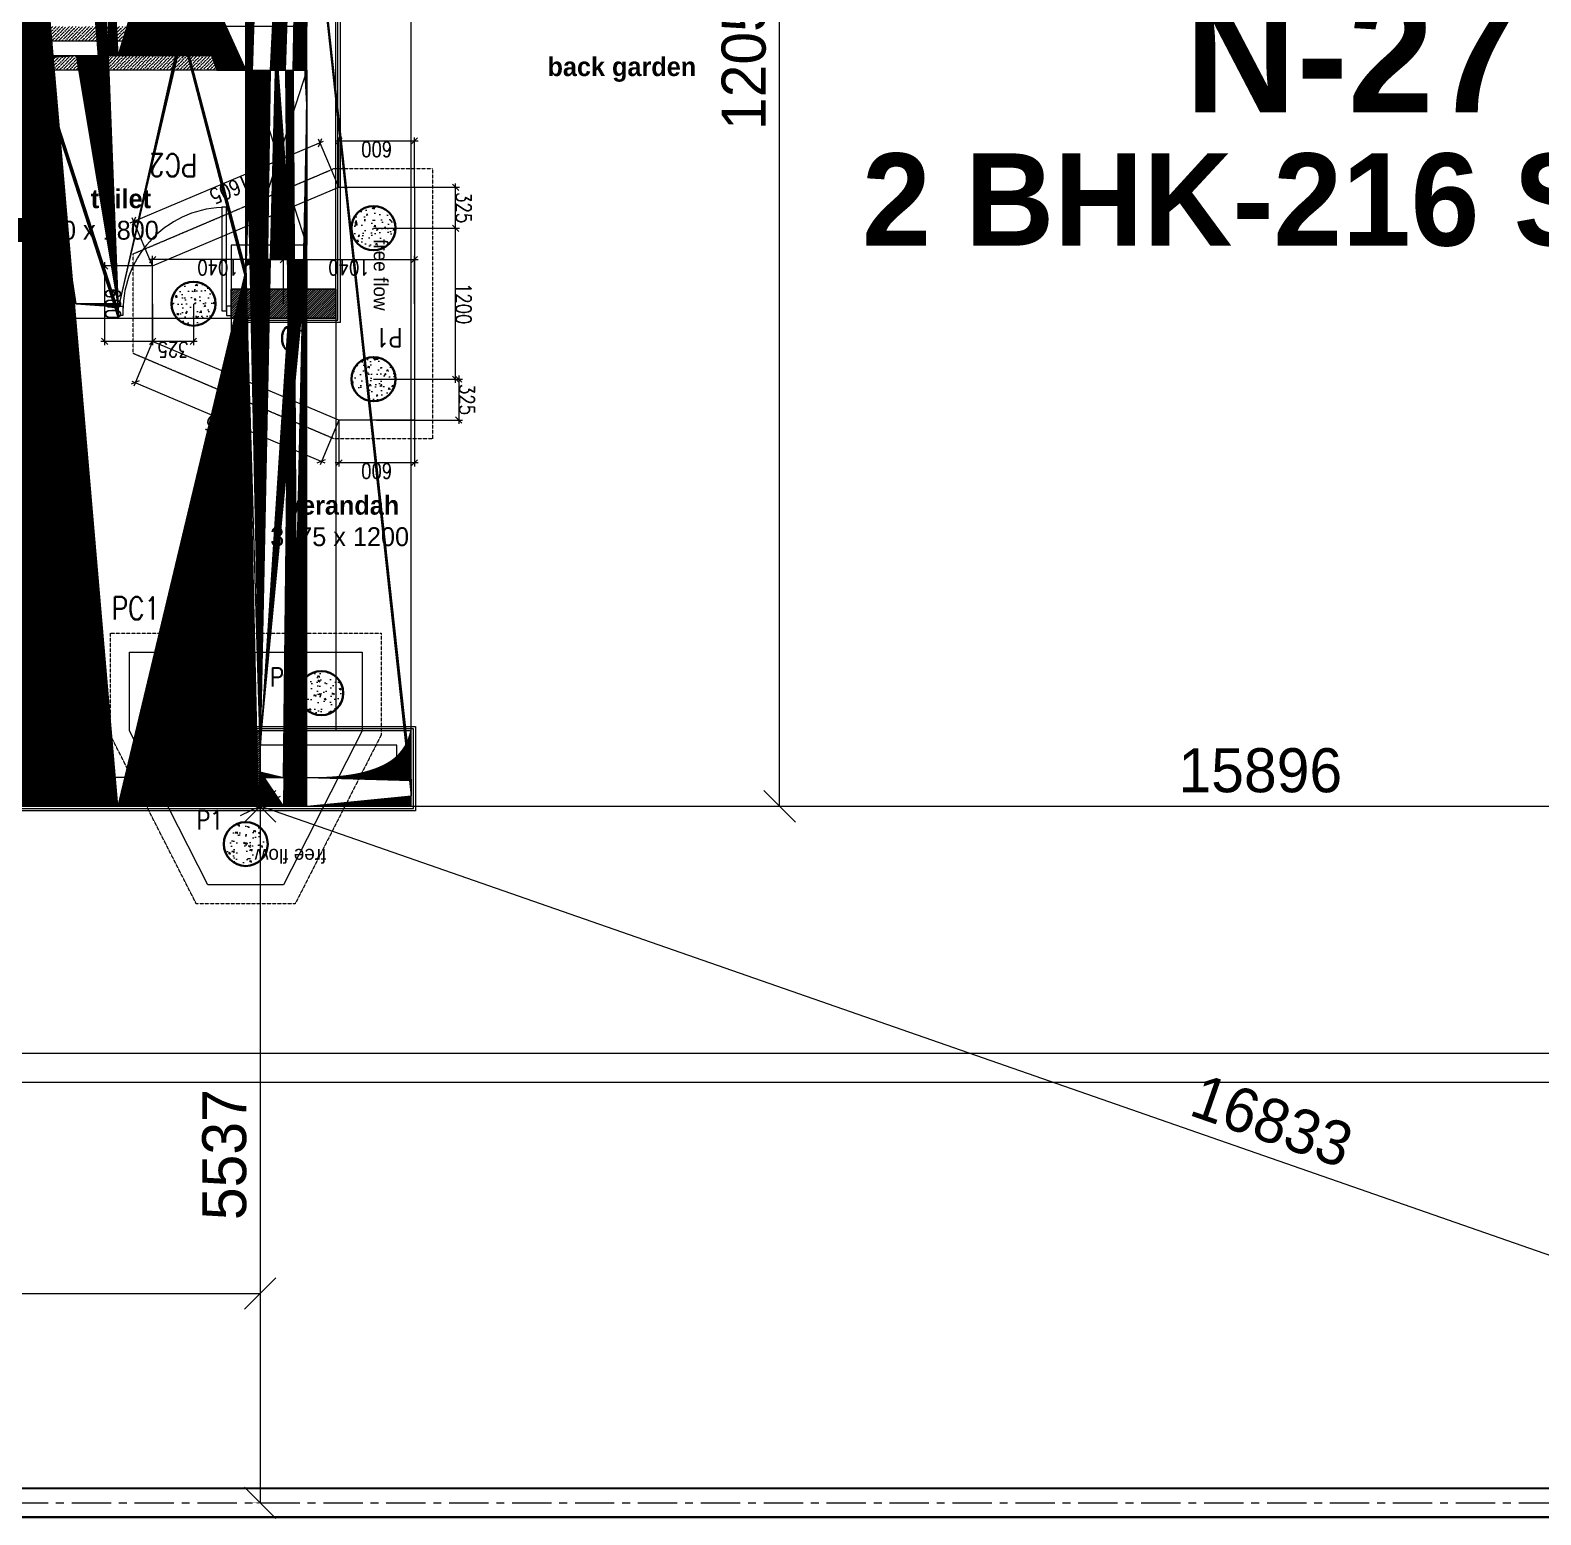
# Model space of a CAD drawing. Header units: metres. Extents: x 5205117 to 5948571, y 646915 to 1143748.
# Drawn here: x 5433989 to 5445994, y 906614 to 918415 of the extents above; entities that cross this region are included whole.
import ezdxf

# ---------------------------------------------------------------- set-up
doc = ezdxf.new("R2010")
doc.units = ezdxf.units.M
doc.header["$MEASUREMENT"] = 0
doc.header["$PDMODE"] = 35
doc.header["$PDSIZE"] = 10
for name, pattern in [('CENTER', [2, 1.25, -0.25, 0.25, -0.25]), ('DASHED', [0.75, 0.5, -0.25]), ('DOT2', [0.125, 0, -0.125]), ('HIDDEN', [0.375, 0.25, -0.125])]:
    doc.linetypes.add(name, pattern=pattern)
doc.layers.get('0').update_dxf_attribs({"color": 1, "linetype": 'DASHED', "lineweight": 30})
for name, color, linetype, lineweight in [('A -Text-2', 203, 'Continuous', 0), ('A-Center line', 1, 'CENTER', 9), ('plot 5', 7, 'Continuous', 30), ('road ht', 8, 'Continuous', 5), ('S-C-0-UP TO F.F', 6, 'Continuous', 20), ('S-FOUND-EXCAVATION', 253, 'HIDDEN', 0), ('S-FOUND-FOOTING', 7, 'Continuous', 15), ('S-PILE', 96, 'Continuous', 30), ('S-TEXT', 7, 'Continuous', 0), ('S-TEXT COL.', 1, 'Continuous', 0), ('S-TEXT PILE', 7, 'Continuous', 0)]:
    doc.layers.add(name, color=color, linetype=linetype, lineweight=lineweight)
doc.layers.add('A-GF', color=8, linetype='Continuous', lineweight=0, transparency=0.5)
doc.styles.add('C-ROOM', font='arial.ttf')
doc.styles.add('CENTURY GOTHIC', font='GOTHIC.TTF')
doc.styles.add('SETU 1', font='romans.shx', dxfattribs={"width": 0.8})
doc.styles.get("Standard").update_dxf_attribs({"font": 'GOTHIC.TTF'})
doc.dimstyles.new('A-DIM 100', dxfattribs={"dimscale": 100, "dimtxt": 2.5, "dimasz": 1.5, "dimexe": 1, "dimexo": 1, "dimgap": 0.5, "dimtad": 1, "dimdec": 0, "dimrnd": 5, "dimzin": 3, "dimdsep": 46, "dimtxsty": 'C-ROOM', "dimblk1": 'ARCHTICK', "dimblk2": 'ARCHTICK', "dimsah": 1, "dimcen": 1.5, "dimdle": 1, "dimclrd": 256, "dimclre": 256, "dimclrt": 256, "dimadec": 0, "dimazin": 0, "dimtfac": 0.6, "dimtdec": 0, "dimtofl": 0, "dimtmove": 1, "dimatfit": 3, "dimfxl": 1, "dimtolj": 1, "dimtzin": 0, "dimlwd": -1, "dimlwe": -1, "dimarcsym": 0})
doc.dimstyles.get("Standard").update_dxf_attribs({"dimtxt": 2, "dimasz": 1, "dimexe": 0, "dimexo": 0, "dimgap": 0.1, "dimtad": 1, "dimdsep": 46, "dimtxsty": 'Standard', "dimblk": 'OBLIQUE', "dimcen": 0.1, "dimclrd": 256, "dimclre": 256, "dimclrt": 256, "dimadec": 0, "dimazin": 0, "dimtfac": 1, "dimtofl": 0, "dimtmove": 1, "dimatfit": 2, "dimldrblk": 'OPEN90', "dimfxl": 1, "dimtolj": 1, "dimtzin": 0, "dimlwd": -1, "dimlwe": -1, "dimarcsym": 0})

# ---------------------------------------------------------------- blocks, each defined once
blk = doc.blocks.new('P2')
at = {"layer": 'S-PILE', "lineweight": 0}
h = blk.add_hatch(dxfattribs=at)
h.set_pattern_fill('AR-CONC', color=256, scale=20)
edge = h.paths.add_edge_path()
edge.add_arc((0, 0), 175, 0, 360)
at = {"layer": 'S-PILE'}
blk.add_circle((0, 0), 175, dxfattribs=at)
blk = doc.blocks.new('_Oblique')
at = {"color": 0, "linetype": 'ByBlock', "lineweight": -2}
blk.add_line((-0.5, -0.5), (0.5, 0.5), dxfattribs=at)
blk = doc.blocks.new('*D117')
at = {"layer": 'Defpoints', "color": 0, "transparency": 16777216}
for p in [(2619226, 739699), (2617745, 739074), (2617895, 738720)]:
    blk.add_point(p, dxfattribs=at)
at = {"layer": 'S-TEXT', "color": 9, "transparency": 16777216}
for p, q in [((2619226, 739699), (2619387, 739317)), ((2617745, 739074), (2617907, 738692))]:
    blk.add_line(p, q, dxfattribs=at)
at = {"layer": 'S-TEXT', "transparency": 16777216}
blk.add_line((2619403, 739356), (2617867, 738708), dxfattribs=at)
at = {"layer": 'S-TEXT', "transparency": 16777216, "xscale": 50, "yscale": 50, "zscale": 50}
for p, rotation in [((2619375, 739345), 22.89231066599398), ((2617895, 738720), 202.892310665994)]:
    blk.add_blockref('_Oblique', p, dxfattribs=dict(at, rotation=rotation))
at = {"layer": 'S-TEXT', "color": 0, "lineweight": 0, "transparency": 16777216, "insert": (2618610, 739092), "char_height": 120, "attachment_point": 5, "rotation": 22.8923, "style": 'SETU 1'}
blk.add_mtext('\\A1;1605', dxfattribs=at)
blk = doc.blocks.new('*D118')
at = {"layer": 'Defpoints', "color": 0, "transparency": 16777216}
for p in [(2617884, 741251), (2617745, 740924), (2619226, 740299)]:
    blk.add_point(p, dxfattribs=at)
at = {"layer": 'S-TEXT', "color": 9, "transparency": 16777216}
for p, q in [((2617745, 740924), (2617895, 741279)), ((2619226, 740299), (2619375, 740654))]:
    blk.add_line(p, q, dxfattribs=at)
at = {"layer": 'S-TEXT', "transparency": 16777216}
blk.add_line((2619391, 740614), (2617856, 741263), dxfattribs=at)
at = {"layer": 'S-TEXT', "transparency": 16777216, "xscale": 50, "yscale": 50, "zscale": 50}
for p, rotation in [((2617884, 741251), 157.1076902076016), ((2619364, 740626), 337.1076902076016)]:
    blk.add_blockref('_Oblique', p, dxfattribs=dict(at, rotation=rotation))
at = {"layer": 'S-TEXT', "color": 0, "lineweight": 0, "transparency": 16777216, "insert": (2618649, 740998), "char_height": 120, "attachment_point": 5, "rotation": 337.1077, "style": 'SETU 1'}
blk.add_mtext('\\A1;1605', dxfattribs=at)
blk = doc.blocks.new('*D119')
at = {"layer": 'Defpoints', "color": 0, "transparency": 16777216}
for p in [(2619226, 740299), (2619226, 739699), (2619606, 739699)]:
    blk.add_point(p, dxfattribs=at)
at = {"layer": 'S-TEXT', "color": 9, "transparency": 16777216}
for p, q in [((2619226, 740299), (2619636, 740299)), ((2619226, 739699), (2619636, 739699))]:
    blk.add_line(p, q, dxfattribs=at)
at = {"layer": 'S-TEXT', "transparency": 16777216}
blk.add_line((2619606, 740329), (2619606, 739669), dxfattribs=at)
at = {"layer": 'S-TEXT', "transparency": 16777216, "xscale": 50, "yscale": 50, "zscale": 50}
for p, rotation in [((2619606, 740299), 90), ((2619606, 739699), 270)]:
    blk.add_blockref('_Oblique', p, dxfattribs=dict(at, rotation=rotation))
at = {"layer": 'S-TEXT', "color": 0, "lineweight": 0, "transparency": 16777216, "insert": (2619541, 739999), "char_height": 120, "attachment_point": 5, "rotation": 90, "style": 'SETU 1'}
blk.add_mtext('\\A1;600', dxfattribs=at)
blk = doc.blocks.new('*D115')
at = {"layer": 'Defpoints', "color": 0, "transparency": 16777216}
for p in [(2617471, 740599), (2616818, 739399), (2617471, 739399)]:
    blk.add_point(p, dxfattribs=at)
at = {"layer": 'S-TEXT', "transparency": 16777216}
blk.add_line((2616818, 740629), (2616818, 739369), dxfattribs=at)
at = {"layer": 'S-TEXT', "color": 9, "transparency": 16777216}
for p, q in [((2617471, 740599), (2616788, 740599)), ((2617471, 739399), (2616788, 739399))]:
    blk.add_line(p, q, dxfattribs=at)
at = {"layer": 'S-TEXT', "transparency": 16777216, "xscale": 50, "yscale": 50, "zscale": 50}
for p, rotation in [((2616818, 740599), 90), ((2616818, 739399), 270)]:
    blk.add_blockref('_Oblique', p, dxfattribs=dict(at, rotation=rotation))
at = {"layer": 'S-TEXT', "color": 0, "lineweight": 0, "transparency": 16777216, "insert": (2616753, 739999), "char_height": 120, "attachment_point": 5, "rotation": 90, "style": 'SETU 1'}
blk.add_mtext('\\A1;1200', dxfattribs=at)
blk = doc.blocks.new('*D120')
at = {"layer": 'Defpoints', "color": 0, "transparency": 16777216}
for p in [(2617745, 741264), (2617145, 740924), (2617745, 740924)]:
    blk.add_point(p, dxfattribs=at)
at = {"layer": 'S-TEXT', "transparency": 16777216}
blk.add_line((2617115, 741264), (2617775, 741264), dxfattribs=at)
at = {"layer": 'S-TEXT', "color": 9, "transparency": 16777216}
for p, q in [((2617145, 740924), (2617145, 741294)), ((2617745, 740924), (2617745, 741294))]:
    blk.add_line(p, q, dxfattribs=at)
at = {"layer": 'S-TEXT', "transparency": 16777216, "xscale": 50, "yscale": 50, "zscale": 50, "rotation": 180}
blk.add_blockref('_Oblique', (2617145, 741264), dxfattribs=at)
at = {"layer": 'S-TEXT', "transparency": 16777216, "xscale": 50, "yscale": 50, "zscale": 50}
blk.add_blockref('_Oblique', (2617745, 741264), dxfattribs=at)
at = {"layer": 'S-TEXT', "color": 0, "lineweight": 0, "transparency": 16777216, "insert": (2617445, 741329), "char_height": 120, "attachment_point": 5, "style": 'SETU 1'}
blk.add_mtext('\\A1;600', dxfattribs=at)
blk = doc.blocks.new('*D121')
at = {"layer": 'Defpoints', "color": 0, "transparency": 16777216}
for p in [(2617145, 739074), (2617745, 739074), (2617745, 738707)]:
    blk.add_point(p, dxfattribs=at)
at = {"layer": 'S-TEXT', "color": 9, "transparency": 16777216}
for p, q in [((2617145, 739074), (2617145, 738677)), ((2617745, 739074), (2617745, 738677))]:
    blk.add_line(p, q, dxfattribs=at)
at = {"layer": 'S-TEXT', "transparency": 16777216}
blk.add_line((2617115, 738707), (2617775, 738707), dxfattribs=at)
at = {"layer": 'S-TEXT', "transparency": 16777216, "xscale": 50, "yscale": 50, "zscale": 50, "rotation": 180}
blk.add_blockref('_Oblique', (2617145, 738707), dxfattribs=at)
at = {"layer": 'S-TEXT', "transparency": 16777216, "xscale": 50, "yscale": 50, "zscale": 50}
blk.add_blockref('_Oblique', (2617745, 738707), dxfattribs=at)
at = {"layer": 'S-TEXT', "color": 0, "lineweight": 0, "transparency": 16777216, "insert": (2617445, 738772), "char_height": 120, "attachment_point": 5, "style": 'SETU 1'}
blk.add_mtext('\\A1;600', dxfattribs=at)
blk = doc.blocks.new('*D122')
at = {"layer": 'Defpoints', "color": 0, "transparency": 16777216}
for p in [(2617145, 739999), (2618186, 739999), (2617145, 739648)]:
    blk.add_point(p, dxfattribs=at)
at = {"layer": 'S-TEXT', "color": 9, "transparency": 16777216}
for p, q in [((2617145, 739999), (2617145, 739618)), ((2618186, 739999), (2618186, 739618))]:
    blk.add_line(p, q, dxfattribs=at)
at = {"layer": 'S-TEXT', "transparency": 16777216}
blk.add_line((2618216, 739648), (2617115, 739648), dxfattribs=at)
at = {"layer": 'S-TEXT', "transparency": 16777216, "xscale": 50, "yscale": 50, "zscale": 50, "rotation": 180}
blk.add_blockref('_Oblique', (2617145, 739648), dxfattribs=at)
at = {"layer": 'S-TEXT', "transparency": 16777216, "xscale": 50, "yscale": 50, "zscale": 50}
blk.add_blockref('_Oblique', (2618186, 739648), dxfattribs=at)
at = {"layer": 'S-TEXT', "color": 0, "lineweight": 0, "transparency": 16777216, "insert": (2617665, 739713), "char_height": 120, "attachment_point": 5, "style": 'SETU 1'}
blk.add_mtext('\\A1;1040', dxfattribs=at)
blk = doc.blocks.new('*D123')
at = {"layer": 'Defpoints', "color": 0, "transparency": 16777216}
for p in [(2618186, 739999), (2619226, 739999), (2619226, 739648)]:
    blk.add_point(p, dxfattribs=at)
at = {"layer": 'S-TEXT', "color": 9, "transparency": 16777216}
for p, q in [((2618186, 739999), (2618186, 739618)), ((2619226, 739999), (2619226, 739618))]:
    blk.add_line(p, q, dxfattribs=at)
at = {"layer": 'S-TEXT', "transparency": 16777216}
blk.add_line((2618156, 739648), (2619256, 739648), dxfattribs=at)
at = {"layer": 'S-TEXT', "transparency": 16777216, "xscale": 50, "yscale": 50, "zscale": 50, "rotation": 180}
blk.add_blockref('_Oblique', (2618186, 739648), dxfattribs=at)
at = {"layer": 'S-TEXT', "transparency": 16777216, "xscale": 50, "yscale": 50, "zscale": 50}
blk.add_blockref('_Oblique', (2619226, 739648), dxfattribs=at)
at = {"layer": 'S-TEXT', "color": 0, "lineweight": 0, "transparency": 16777216, "insert": (2618706, 739713), "char_height": 120, "attachment_point": 5, "style": 'SETU 1'}
blk.add_mtext('\\A1;1040', dxfattribs=at)
blk = doc.blocks.new('*D124')
at = {"layer": 'Defpoints', "color": 0, "transparency": 16777216}
for p in [(2616793, 740924), (2617446, 740924), (2617471, 740599)]:
    blk.add_point(p, dxfattribs=at)
at = {"layer": 'S-TEXT', "color": 9, "transparency": 16777216}
for p, q in [((2617446, 740924), (2616763, 740924)), ((2617471, 740599), (2616763, 740599))]:
    blk.add_line(p, q, dxfattribs=at)
at = {"layer": 'S-TEXT', "transparency": 16777216}
blk.add_line((2616793, 740569), (2616793, 740954), dxfattribs=at)
at = {"layer": 'S-TEXT', "transparency": 16777216, "xscale": 50, "yscale": 50, "zscale": 50}
for p, rotation in [((2616793, 740924), 90), ((2616793, 740599), 270)]:
    blk.add_blockref('_Oblique', p, dxfattribs=dict(at, rotation=rotation))
at = {"layer": 'S-TEXT', "color": 0, "lineweight": 0, "transparency": 16777216, "insert": (2616728, 740761), "char_height": 120, "attachment_point": 5, "rotation": 90, "style": 'SETU 1'}
blk.add_mtext('\\A1;325', dxfattribs=at)
blk = doc.blocks.new('*D116')
at = {"layer": 'Defpoints', "color": 0, "transparency": 16777216}
for p in [(2617471, 739399), (2616818, 739074), (2617471, 739074)]:
    blk.add_point(p, dxfattribs=at)
at = {"layer": 'S-TEXT', "transparency": 16777216}
blk.add_line((2616818, 739429), (2616818, 739044), dxfattribs=at)
at = {"layer": 'S-TEXT', "color": 9, "transparency": 16777216}
for p, q in [((2617471, 739399), (2616788, 739399)), ((2617471, 739074), (2616788, 739074))]:
    blk.add_line(p, q, dxfattribs=at)
at = {"layer": 'S-TEXT', "transparency": 16777216, "xscale": 50, "yscale": 50, "zscale": 50}
for p, rotation in [((2616818, 739399), 90), ((2616818, 739074), 270)]:
    blk.add_blockref('_Oblique', p, dxfattribs=dict(at, rotation=rotation))
at = {"layer": 'S-TEXT', "color": 0, "lineweight": 0, "transparency": 16777216, "insert": (2616753, 739236), "char_height": 120, "attachment_point": 5, "rotation": 90, "style": 'SETU 1'}
blk.add_mtext('\\A1;325', dxfattribs=at)
blk = doc.blocks.new('*D125')
at = {"layer": 'Defpoints', "color": 0, "transparency": 16777216}
for p in [(2619226, 740299), (2618901, 739999), (2619226, 739999)]:
    blk.add_point(p, dxfattribs=at)
at = {"layer": 'S-TEXT', "transparency": 16777216}
blk.add_line((2618871, 740299), (2619256, 740299), dxfattribs=at)
at = {"layer": 'S-TEXT', "color": 9, "transparency": 16777216}
for p, q in [((2618901, 739999), (2618901, 740329)), ((2619226, 739999), (2619226, 740329))]:
    blk.add_line(p, q, dxfattribs=at)
at = {"layer": 'S-TEXT', "transparency": 16777216, "xscale": 50, "yscale": 50, "zscale": 50, "rotation": 180}
blk.add_blockref('_Oblique', (2618901, 740299), dxfattribs=at)
at = {"layer": 'S-TEXT', "transparency": 16777216, "xscale": 50, "yscale": 50, "zscale": 50}
blk.add_blockref('_Oblique', (2619226, 740299), dxfattribs=at)
at = {"layer": 'S-TEXT', "color": 0, "lineweight": 0, "transparency": 16777216, "insert": (2619063, 740364), "char_height": 120, "attachment_point": 5, "style": 'SETU 1'}
blk.add_mtext('\\A1;325', dxfattribs=at)
blk = doc.blocks.new('sddsd')
at = {"layer": 'A-GF', "ltscale": 5}
h = blk.add_hatch(dxfattribs=at)
h.set_pattern_fill('ANSI32', color=256, scale=500, angle=180)
h.set_pattern_definition([(225, (-92086973452.32, 17657795653.27), (132.58252147248, -132.58252147248), []), (225, (-92086973540.71, 17657795653.27), (132.58252147248, -132.58252147248), [])])
h.paths.add_polyline_path([(5197041, 975079), (5197041, 974844), (5197526, 974844), (5197526, 975079)], flags=16)
h.paths.add_polyline_path([(5197041, 971249), (5197041, 971484), (5197526, 971484), (5197526, 971249)], flags=16)
h.paths.add_polyline_path([(5196926, 975309), (5196926, 974729), (5197526, 974729), (5197526, 973336), (5196811, 973336), (5196811, 973221), (5195391, 973221), (5195391, 973336), (5194456, 973336), (5194456, 975194), (5196026, 975194), (5196026, 975309), (5194226, 975309), (5194226, 971019), (5196026, 971019), (5196026, 971134), (5194456, 971134), (5194456, 972991), (5195391, 972991), (5195391, 973106), (5196811, 973106), (5196811, 972991), (5197526, 972991), (5197526, 971599), (5196926, 971599), (5196926, 971019), (5197756, 971019), (5197756, 975309)])
h.paths.add_polyline_path([(5182441, 969879), (5183366, 969879), (5183366, 970109), (5182441, 970109), (5182441, 971934), (5183366, 971934), (5183366, 972049), (5182441, 972049), (5182441, 973049), (5183066, 973049), (5183066, 973279), (5182211, 973279), (5182211, 968664), (5182441, 968664)], flags=17)
h.paths.add_polyline_path([(5175016, 975564), (5175016, 975309), (5174531, 975309), (5174531, 975564)], flags=16)
h.paths.add_polyline_path([(5182441, 967739), (5182441, 967369), (5184266, 967369), (5184266, 973279), (5184496, 973279), (5184496, 967139), (5182211, 967139), (5182211, 967739)])
h.paths.add_polyline_path([(5179541, 977344), (5178916, 977344), (5178916, 975309), (5180441, 975309), (5180441, 977459), (5180556, 977459), (5180556, 975309), (5184496, 975309), (5184496, 975079), (5174416, 975079), (5174416, 975679), (5175246, 975679), (5175246, 975309), (5178801, 975309), (5178801, 977459), (5179541, 977459)])
h.paths.add_polyline_path([(5175016, 977344), (5175016, 978589), (5174416, 978589), (5174416, 979189), (5176886, 979189), (5176886, 978359), (5176771, 978359), (5176771, 978959), (5175246, 978959), (5175246, 977459), (5177901, 977459), (5177901, 977344)])
h.paths.add_polyline_path([(5175016, 978959), (5174531, 978959), (5174531, 978704), (5175016, 978704)], flags=16)
h.paths.add_polyline_path([(5180671, 972679), (5176696, 972679), (5176696, 973279), (5180671, 973279)])
h.paths.add_polyline_path([(5180441, 972909), (5176926, 972909), (5176926, 973164), (5180441, 973164)], flags=16)
h.paths.add_polyline_path([(5177786, 978359), (5177786, 979189), (5181371, 979189), (5181371, 978359), (5180441, 978359), (5180441, 978959), (5177901, 978959), (5177901, 978359)])
h.paths.add_polyline_path([(5180671, 979074), (5181256, 979074), (5181256, 978589), (5180671, 978589)], flags=16)
h.paths.add_polyline_path([(5184496, 978359), (5183896, 978359), (5183896, 979189), (5184496, 979189)])
h.paths.add_polyline_path([(5184011, 979074), (5184266, 979074), (5184266, 978589), (5184011, 978589)], flags=16)
h.paths.add_polyline_path([(5197156, 967624), (5197156, 967369), (5198241, 967369), (5198241, 967624)], flags=16)
h.paths.add_polyline_path([(5193326, 973279), (5192421, 973279), (5192421, 967139), (5198356, 967139), (5198356, 967739), (5196926, 967739), (5196926, 967369), (5192651, 967369), (5192651, 971019), (5193326, 971019), (5193326, 971249), (5192651, 971249), (5192651, 973049), (5193326, 973049)])
h.paths.add_polyline_path([(5197156, 978704), (5197156, 978959), (5198241, 978959), (5198241, 978704)], flags=16)
h.paths.add_polyline_path([(5193326, 975079), (5192421, 975079), (5192421, 979189), (5198356, 979189), (5198356, 978589), (5196926, 978589), (5196926, 978959), (5192651, 978959), (5192651, 975309), (5193326, 975309)])
h = blk.add_hatch(dxfattribs=at)
h.set_pattern_fill('ANSI31', color=256, scale=100, angle=180)
h.set_pattern_definition([(225, (5367673.293, 1231637.745), (8.83883476, -8.83883476), [])])
h.paths.add_polyline_path([(5180071, 972679), (5180071, 972909), (5180671, 972909), (5180671, 972679)])
h.paths.add_polyline_path([(5193021, 975309), (5193021, 975079), (5192421, 975079), (5192421, 975309)])
h.paths.add_polyline_path([(5184496, 975309), (5184496, 975079), (5183896, 975079), (5183896, 975309)])
h.paths.add_polyline_path([(5176696, 973279), (5176926, 973279), (5176926, 972679), (5176696, 972679)])
h.paths.add_polyline_path([(5192421, 973279), (5192651, 973279), (5192651, 972679), (5192421, 972679)])
h.paths.add_polyline_path([(5197756, 975309), (5197756, 975079), (5196926, 975079), (5196926, 975309)])
h.paths.add_polyline_path([(5197756, 971019), (5197756, 971249), (5196926, 971249), (5196926, 971019)])
h.paths.add_polyline_path([(5182441, 967739), (5182211, 967739), (5182211, 967139), (5182441, 967139)])
h.paths.add_polyline_path([(5182441, 973279), (5182211, 973279), (5182211, 972679), (5182441, 972679)])
h.paths.add_polyline_path([(5184266, 967739), (5184496, 967739), (5184496, 967139), (5184266, 967139)])
h.paths.add_polyline_path([(5180671, 979189), (5180441, 979189), (5180441, 978589), (5180671, 978589)])
h.paths.add_polyline_path([(5179991, 975079), (5179991, 975309), (5180671, 975309), (5180671, 975079)])
h.paths.add_polyline_path([(5175246, 978959), (5175246, 979189), (5174646, 979189), (5174646, 978959)])
h.paths.add_polyline_path([(5175246, 975079), (5175246, 975309), (5174646, 975309), (5174646, 975079)])
h.paths.add_polyline_path([(5184266, 973279), (5184496, 973279), (5184496, 972679), (5184266, 972679)])
h.paths.add_polyline_path([(5184266, 979189), (5184496, 979189), (5184496, 978359), (5184266, 978359)])
h.paths.add_polyline_path([(5197156, 978589), (5196926, 978589), (5196926, 979189), (5197156, 979189)])
h.paths.add_polyline_path([(5192651, 978589), (5192421, 978589), (5192421, 979189), (5192651, 979189)])
h.paths.add_polyline_path([(5197156, 967739), (5196926, 967739), (5196926, 967139), (5197156, 967139)])
h.paths.add_polyline_path([(5192421, 967369), (5192421, 967139), (5193021, 967139), (5193021, 967369)])
h.paths.add_polyline_path([(5194456, 973279), (5194226, 973279), (5194226, 973049), (5194456, 973049)])
h.paths.add_polyline_path([(5194456, 971249), (5194226, 971249), (5194226, 971019), (5194456, 971019)])
h.paths.add_polyline_path([(5194456, 975309), (5194226, 975309), (5194226, 975079), (5194456, 975079)])
at = {"layer": 'A-GF'}
h = blk.add_hatch(dxfattribs=at)
h.set_pattern_fill('ANSI36', color=256, scale=150, angle=180)
h.set_pattern_definition([(225, (5201421.015, 982468.964), (-9.94369, -36.460193), [46.875, -9.375, 0, -9.375])])
h.paths.add_polyline_path([(5195391, 973106), (5195391, 972991), (5196811, 972991), (5196811, 973106)])
h.paths.add_polyline_path([(5196811, 973221), (5196811, 973336), (5195391, 973336), (5195391, 973221)])
at = {"layer": 'A-GF', "ltscale": 5}
for p, q in [((5198356, 967739), (5198356, 978589)), ((5196811, 972991), (5195391, 972991)), ((5197527, 972990), (5197076, 971599)), ((5197526, 971599), (5197076, 972987)), ((5196026, 971019), (5196926, 971019)), ((5196926, 971019), (5196926, 967739)), ((5197026, 971019), (5197026, 967739)), ((5197056, 971019), (5197056, 967739)), ((5197156, 971019), (5197156, 967739)), ((5197756, 971019), (5197756, 967739))]:
    blk.add_line(p, q, dxfattribs=at)
at = {"layer": 'A-GF', "ltscale": 10}
for p, q in [((5196889, 971901), (5196851, 971901)), ((5196851, 971901), (5196851, 971076)), ((5196889, 971076), (5196889, 971901)), ((5196026, 971039), (5196026, 971114)), ((5196026, 971114), (5196064, 971114)), ((5196064, 971114), (5196064, 971039)), ((5196926, 971114), (5196889, 971114)), ((5196889, 971114), (5196889, 971039)), ((5196926, 971039), (5196926, 971114)), ((5196064, 971039), (5196026, 971039)), ((5196851, 971076), (5196889, 971076)), ((5196889, 971039), (5196926, 971039))]:
    blk.add_line(p, q, dxfattribs=at)
at = {"layer": 'A-GF', "ltscale": 500}
for points in [[(5194226, 971019), (5196026, 971019), (5196026, 971134), (5194456, 971134)], [(5194456, 972991), (5195391, 972991), (5195391, 973106), (5196811, 973106), (5196811, 972991), (5197526, 972991), (5197526, 971599), (5196926, 971599), (5196926, 971019), (5197756, 971019), (5197756, 975309), (5196926, 975309), (5196926, 974729), (5197526, 974729), (5197526, 973336), (5196811, 973336), (5196811, 973221), (5195391, 973221), (5195391, 973336), (5194456, 973336)]]:
    blk.add_lwpolyline(points, dxfattribs=at)
at = {"layer": 'A-GF', "ltscale": 5, "flags": 128}
for points in [[(5197056, 970984), (5197056, 971002), (5197773, 971002), (5197773, 975326), (5197056, 975326), (5197056, 975344), (5197791, 975344), (5197791, 970984)], [(5197056, 967756), (5197056, 967774), (5198391, 967774), (5198391, 967104), (5192386, 967104), (5192386, 973149), (5192404, 973149), (5192404, 967122), (5198373, 967122), (5198373, 967756)]]:
    blk.add_lwpolyline(points, close=True, dxfattribs=at)
at = {"layer": 'A-GF', "ltscale": 5}
for points in [[(5193326, 973279), (5192421, 973279), (5192421, 967139), (5198356, 967139), (5198356, 967739), (5196926, 967739), (5196926, 967369), (5192651, 967369), (5192651, 971019), (5193326, 971019), (5193326, 971249), (5192651, 971249), (5192651, 973049), (5193326, 973049)], [(5197756, 971019), (5197756, 971249), (5196926, 971249), (5196926, 971019)], [(5197156, 967739), (5196926, 967739), (5196926, 967139), (5197156, 967139)], [(5197156, 967624), (5197156, 967369), (5198241, 967369), (5198241, 967624)]]:
    blk.add_lwpolyline(points, close=True, dxfattribs=at)
at = {"layer": 'A-GF', "ltscale": 500}
blk.add_lwpolyline([(5197041, 971249), (5197041, 971484), (5197526, 971484), (5197526, 971249)], close=True, dxfattribs=at)
at = {"layer": 'A-GF', "ltscale": 5}
blk.add_ellipse((5196889, 971076), major_axis=(583, -583), ratio=1, start_param=2.356194, end_param=3.926991, dxfattribs=at)
at = {"layer": 'A-GF', "char_height": 150, "attachment_point": 5, "style": 'CENTURY GOTHIC'}
for s, insert, width in [('{\\fCentury Gothic|b1|i0|c0|p34;back garden    \\P }', (5200030, 972870), 3319.37), ('         {\\fCentury Gothic|b1|i0|c0|p34; toilet}^I^I     \\P3200 x 1800', (5195798, 971842), 1801.5), ('{\\fCentury Gothic|b1|i0|c0|p34; verandah\\P}3275 x 1200', (5197787, 969406), 1136.54), ('{\\fCentury Gothic|b1|i0|c0|p34; bedroom-02\\P}4275 x 3650', (5195110, 969194), 1312.85)]:
    blk.add_mtext(s, dxfattribs=dict(at, insert=insert, width=width))
at = {"layer": 'A-GF', "ltscale": 0.5, "char_height": 112.5, "width": 657.01, "attachment_point": 5}
for insert, rotation in [((5198114, 971363), 270), ((5197397, 966745), 180)]:
    blk.add_mtext('free flow', dxfattribs=dict(at, insert=insert, rotation=rotation))
blk = doc.blocks.new('*D463')
at = {"layer": 'Defpoints', "color": 0, "ltscale": 5, "transparency": 16777216}
for p in [(5435817, 912246), (5435817, 912246), (5451713, 906709)]:
    blk.add_point(p, dxfattribs=at)
at = {"layer": 'road ht', "linetype": 'DOT2', "ltscale": 5, "transparency": 16777216}
for p, q in [((5435817, 912246), (5435817, 912246)), ((5451713, 906709), (5451713, 906709))]:
    blk.add_line(p, q, dxfattribs=at)
at = {"layer": 'road ht', "color": 1, "ltscale": 5, "transparency": 16777216}
blk.add_line((5451713, 906709), (5435817, 912246), dxfattribs=at)
at = {"layer": 'road ht', "color": 1, "ltscale": 5, "transparency": 16777216, "xscale": 250, "yscale": 250, "zscale": 250}
for p, rotation in [((5435817, 912246), 160.7968745499855), ((5451713, 906709), 340.7968745499854)]:
    blk.add_blockref('_Oblique', p, dxfattribs=dict(at, rotation=rotation))
at = {"layer": 'road ht', "color": 1, "ltscale": 5, "transparency": 16777216, "insert": (5443858, 909745), "char_height": 350, "attachment_point": 5, "rotation": 340.7969}
blk.add_mtext('\\A1;16833', dxfattribs=at)
blk = doc.blocks.new('_Open90')
at = {"color": 0, "linetype": 'ByBlock', "lineweight": -2}
for p, q in [((-0.5, 0.5), (0, 0)), ((0, 0), (-1, 0)), ((0, 0), (-0.5, -0.5))]:
    blk.add_line(p, q, dxfattribs=at)
blk = doc.blocks.new('*D464')
at = {"layer": 'Defpoints', "color": 0, "ltscale": 5, "transparency": 16777216}
for p in [(5451713, 912691), (5435817, 912280), (5451713, 912246)]:
    blk.add_point(p, dxfattribs=at)
at = {"layer": 'road ht', "linetype": 'DOT2', "ltscale": 5, "transparency": 16777216}
for p, q in [((5451713, 912691), (5451713, 912246)), ((5435817, 912280), (5435817, 912246))]:
    blk.add_line(p, q, dxfattribs=at)
at = {"layer": 'road ht', "color": 1, "ltscale": 5, "transparency": 16777216}
blk.add_line((5435817, 912246), (5451713, 912246), dxfattribs=at)
at = {"layer": 'road ht', "color": 1, "ltscale": 5, "transparency": 16777216, "xscale": 250, "yscale": 250, "zscale": 250, "rotation": 180}
blk.add_blockref('_Oblique', (5435817, 912246), dxfattribs=at)
at = {"layer": 'road ht', "color": 1, "ltscale": 5, "transparency": 16777216, "xscale": 250, "yscale": 250, "zscale": 250}
blk.add_blockref('_Oblique', (5451713, 912246), dxfattribs=at)
at = {"layer": 'road ht', "color": 1, "ltscale": 5, "transparency": 16777216, "insert": (5443765, 912530), "char_height": 350, "attachment_point": 5}
blk.add_mtext('\\A1;15896', dxfattribs=at)
blk = doc.blocks.new('*D465')
at = {"layer": 'Defpoints', "color": 0, "ltscale": 5, "transparency": 16777216}
for p in [(5435760, 912246), (5435760, 906709), (5435817, 906709)]:
    blk.add_point(p, dxfattribs=at)
at = {"layer": 'road ht', "linetype": 'DOT2', "ltscale": 5, "transparency": 16777216}
for p, q in [((5435760, 912246), (5435817, 912246)), ((5435760, 906709), (5435817, 906709))]:
    blk.add_line(p, q, dxfattribs=at)
at = {"layer": 'road ht', "color": 1, "ltscale": 5, "transparency": 16777216}
blk.add_line((5435817, 912246), (5435817, 906709), dxfattribs=at)
at = {"layer": 'road ht', "color": 1, "ltscale": 5, "transparency": 16777216, "xscale": 250, "yscale": 250, "zscale": 250}
for p, rotation in [((5435817, 912246), 90), ((5435817, 906709), 270)]:
    blk.add_blockref('_Oblique', p, dxfattribs=dict(at, rotation=rotation))
at = {"layer": 'road ht', "color": 1, "ltscale": 5, "transparency": 16777216, "insert": (5435533, 909477), "char_height": 350, "attachment_point": 5, "rotation": 90}
blk.add_mtext('\\A1;5537', dxfattribs=at)
blk = doc.blocks.new('*D469')
at = {"layer": 'Defpoints', "color": 0, "ltscale": 5, "transparency": 16777216}
for p in [(5420872, 908374), (5435817, 908374), (5435817, 908374)]:
    blk.add_point(p, dxfattribs=at)
at = {"layer": 'road ht', "color": 1, "ltscale": 5, "transparency": 16777216}
blk.add_line((5420872, 908374), (5435817, 908374), dxfattribs=at)
at = {"layer": 'road ht', "color": 1, "ltscale": 5, "transparency": 16777216, "xscale": 250, "yscale": 250, "zscale": 250, "rotation": 180}
blk.add_blockref('_Oblique', (5420872, 908374), dxfattribs=at)
at = {"layer": 'road ht', "color": 1, "ltscale": 5, "transparency": 16777216, "xscale": 250, "yscale": 250, "zscale": 250}
blk.add_blockref('_Oblique', (5435817, 908374), dxfattribs=at)
at = {"layer": 'road ht', "color": 1, "ltscale": 5, "transparency": 16777216, "insert": (5428344, 908658), "char_height": 350, "attachment_point": 5}
blk.add_mtext('\\A1;14945', dxfattribs=at)
blk = doc.blocks.new('*D470')
at = {"layer": 'Defpoints', "color": 0, "ltscale": 5, "transparency": 16777216}
for p in [(5439714, 924296), (5439945, 924296), (5439714, 912246)]:
    blk.add_point(p, dxfattribs=at)
at = {"layer": 'road ht', "linetype": 'DOT2', "ltscale": 5, "transparency": 16777216}
for p, q in [((5439714, 924296), (5439945, 924296)), ((5439714, 912246), (5439945, 912246))]:
    blk.add_line(p, q, dxfattribs=at)
at = {"layer": 'road ht', "color": 1, "ltscale": 5, "transparency": 16777216}
blk.add_line((5439945, 912246), (5439945, 924296), dxfattribs=at)
at = {"layer": 'road ht', "color": 1, "ltscale": 5, "transparency": 16777216, "xscale": 250, "yscale": 250, "zscale": 250}
for p, rotation in [((5439945, 924296), 90), ((5439945, 912246), 270)]:
    blk.add_blockref('_Oblique', p, dxfattribs=dict(at, rotation=rotation))
at = {"layer": 'road ht', "color": 1, "ltscale": 5, "transparency": 16777216, "insert": (5439661, 918271), "char_height": 350, "attachment_point": 5, "rotation": 90}
blk.add_mtext('\\A1;12050', dxfattribs=at)
blk = doc.blocks.new('A$C31639303')
at = {"layer": 'S-FOUND-EXCAVATION'}
blk.add_lwpolyline([(1194.6, -511.4), (-402.9, -1190), (-1185.5, -1190), (-1185.5, 960), (-402.9, 960), (1194.6, 281.4)], close=True, dxfattribs=at)
at = {"layer": 'S-FOUND-FOOTING', "color": 202}
blk.add_lwpolyline([(1040, -415), (-440.1, -1040), (-1040.1, -1040), (-1040.1, 810), (-440.1, 810), (1040, 185), (1040, -415)], dxfattribs=at)
at = {"layer": 'S-PILE', "xscale": -1, "rotation": 270}
for p in [(-715, 485), (715, -115), (-715, -715)]:
    blk.add_blockref('P2', p, dxfattribs=at)
at = {"layer": 'S-TEXT COL.', "color": 7, "style": 'SETU 1', "width": 0.8}
blk.add_text('PC2', height=180, dxfattribs=at).set_placement((685.4, -1305.1))
at = {"layer": 'S-TEXT PILE', "style": 'SETU 1', "width": 0.8}
blk.add_text('P1', height=150, dxfattribs=at).set_placement((-945.7, 78.5))
at = {"layer": 'S-TEXT', "lineweight": 0}
for p1, p2, distance, picture, middle in [((-1040.1, 810), (-440.1, 810), 339.9, '*D120', (-740.1, 1214.9)), ((1040, 185), (-440.1, 810), -355, '*D118', (463.3, 884.4)), ((-715, 485), (-715, -715), -652.3, '*D115', (-1432.3, -115)), ((1040, 185), (1040, -415), 380.7, '*D119', (1355.7, -115)), ((1040, -415), (-440.1, -1040), 384.7, '*D117', (424.3, -1022.1)), ((-1040.1, -1040), (-440.1, -1040), -367, '*D121', (-740.1, -1342))]:
    dim = blk.add_aligned_dim(p1=p1, p2=p2, distance=distance, dimstyle='A-DIM 100', override={"dimtxt": 1.2, "dimasz": 0.5, "dimexe": 0.3, "dimexo": 0, "dimgap": 0.05, "dimtxsty": 'SETU 1', "dimblk1": 'Oblique', "dimblk2": 'Oblique', "dimdle": 0.3, "dimclre": 9, "dimclrt": 0}, dxfattribs=at)
    dim.commit()
    dim.dimension.update_dxf_attribs({"geometry": picture, "text_midpoint": middle, "insert": (-2618185.5, -740114)})
for base, p1, p2, angle, picture, middle in [((-1392.3, 810), (-715, 485), (-740, 810), 90, '*D124', (-1457.3, 647.5)), ((-1367.3, -1040), (-715, -715), (-715, -1040), 270, '*D116', (-1432.3, -877.5))]:
    dim = blk.add_linear_dim(base=base, p1=p1, p2=p2, angle=angle, dimstyle='A-DIM 100', override={"dimtxt": 1.2, "dimasz": 0.5, "dimexe": 0.3, "dimexo": 0, "dimgap": 0.05, "dimtxsty": 'SETU 1', "dimblk1": 'Oblique', "dimblk2": 'Oblique', "dimdle": 0.3, "dimclre": 9, "dimclrt": 0}, dxfattribs=at)
    dim.commit()
    dim.dimension.update_dxf_attribs({"geometry": picture, "text_midpoint": middle, "insert": (-2618185.5, -740114)})
for base, p1, p2, picture, middle in [((1040, 185), (715, -115), (1040, -115), '*D125', (877.5, 250)), ((-1040.1, -465.7), (0, -115), (-1040.1, -115), '*D122', (-520.1, -400.7)), ((1040, -465.7), (0, -115), (1040, -115), '*D123', (520, -400.7))]:
    dim = blk.add_linear_dim(base=base, p1=p1, p2=p2, dimstyle='A-DIM 100', override={"dimtxt": 1.2, "dimasz": 0.5, "dimexe": 0.3, "dimexo": 0, "dimgap": 0.05, "dimtxsty": 'SETU 1', "dimblk1": 'Oblique', "dimblk2": 'Oblique', "dimdle": 0.3, "dimclre": 9, "dimclrt": 0}, dxfattribs=at)
    dim.commit()
    dim.dimension.update_dxf_attribs({"geometry": picture, "text_midpoint": middle, "insert": (-2618185.5, -740114)})
blk = doc.blocks.new('jhjj')
at = {"layer": 'S-C-0-UP TO F.F'}
h = blk.add_hatch(color=5, dxfattribs=at)
h.dxf.hatch_style = 1
h.paths.add_polyline_path([(5197756, 971019), (5197756, 971249), (5196926, 971249), (5196926, 971019)])
h = blk.add_hatch(color=5, dxfattribs=at)
h.dxf.hatch_style = 1
h.paths.add_polyline_path([(5196926, 967139), (5197156, 967139), (5197156, 967739), (5196926, 967739)])
at = {"layer": 'S-C-0-UP TO F.F', "color": 5}
for points in [[(5197756, 971249), (5197756, 971019), (5196926, 971019), (5196926, 971249)], [(5197156, 967139), (5196926, 967139), (5196926, 967739), (5197156, 967739)]]:
    blk.add_lwpolyline(points, close=True, dxfattribs=at)
at = {"layer": 'S-FOUND-EXCAVATION'}
blk.add_lwpolyline([(5198116, 968514), (5198116, 967703.6), (5197433.7, 966364), (5196648.3, 966364), (5195966, 967703.6), (5195966, 968514)], close=True, dxfattribs=at)
at = {"layer": 'S-FOUND-FOOTING', "color": 1}
blk.add_lwpolyline([(5197966, 968364), (5197966, 967739), (5197341, 966514), (5196741, 966514), (5196116, 967739), (5196116, 968364), (5197966, 968364)], dxfattribs=at)
at = {"rotation": 180}
blk.add_blockref('A$C31639303', (5197341, 971019), dxfattribs=at)
at = {"layer": 'S-PILE', "xscale": -1, "rotation": 180}
for p in [(5196441, 968038.8), (5197641, 968038.8), (5197041, 966839)]:
    blk.add_blockref('P2', p, dxfattribs=at)
at = {"layer": 'S-TEXT COL.', "color": 1, "true_color": 0xe61414, "style": 'SETU 1', "width": 0.8}
for s, p in [('C1', (5197311.6, 970768.5)), ('C4', (5196589.5, 967423.1))]:
    blk.add_text(s, height=180, dxfattribs=at).set_placement(p)
at = {"layer": 'S-TEXT COL.', "color": 7, "style": 'SETU 1', "width": 0.8}
blk.add_text('PC1', height=180, dxfattribs=at).set_placement((5195976.5, 968623.1))
at = {"layer": 'S-TEXT PILE', "style": 'SETU 1', "width": 0.8}
for p in [(5196692.2, 968090.8), (5197234.2, 968090.8), (5196649.6, 966954.9)]:
    blk.add_text('P1', height=150, dxfattribs=at).set_placement(p)

msp = doc.modelspace()

# ---------------------------------------------------------------- linework, layer by layer
at = {"layer": 'A-Center line', "ltscale": 250}
msp.add_line((5404318.6, 906709.1), (5452651.8, 906709.1), dxfattribs=at)
at = {"layer": 'A-GF', "ltscale": 5}
for points in [[(5405079.6, 910283.8), (5451713.2, 910283.8)], [(5405079.6, 910053.8), (5451713.2, 910053.8)]]:
    msp.add_lwpolyline(points, dxfattribs=at)
at = {"layer": 'plot 5'}
msp.add_lwpolyline([(5405079.6, 906823.9), (5451713.2, 906826.7), (5451713.2, 910625.3), (5451943.3, 910625.3), (5451943.3, 906596.7), (5404846.9, 906596.7), (5404846.5, 910283.8), (5405076.5, 910283.8), (5405076.7, 906823.9)], dxfattribs=at)

# ---------------------------------------------------------------- block references
at = {"layer": 'A-GF'}
msp.add_blockref('sddsd', (238660.8, -54893.2), dxfattribs=at)
at = {"layer": 'S-FOUND-EXCAVATION'}
msp.add_blockref('jhjj', (238660.8, -54893.2), dxfattribs=at)

# ---------------------------------------------------------------- texts
at = {"layer": 'A -Text-2', "width": 20390.398, "attachment_point": 5, "style": 'CENTURY GOTHIC'}
for s, insert, char_height in [('{\\fCentury Gothic|b1|i0|c0|p34;\\H0.91667x;N-27}', (5444496.1, 918220.6), 1000), ('{\\fCentury Gothic|b1|i0|c0|p34;\\H0.91667x;2 BHK-216 SQ.YD.}', (5444851.5, 916964), 800)]:
    msp.add_mtext(s, dxfattribs=dict(at, insert=insert, char_height=char_height))

# ---------------------------------------------------------------- dimensions: what is measured, and where the dimension line sits
at = {"layer": 'road ht', "color": 12, "ltscale": 5}
for base, p1, p2, picture, middle in [((5439945.3, 924295.8), (5439713.8, 912245.8), (5439713.8, 924295.8), '*D470', (5439661.5, 918270.8)), ((5435816.8, 906709.1), (5435760.5, 912245.8), (5435760.5, 906709.1), '*D465', (5435533, 909477.4))]:
    dim = msp.add_linear_dim(base=base, p1=p1, p2=p2, angle=90, dimstyle='Standard', override={"dimtxt": 350, "dimasz": 250, "dimgap": 100, "dimdec": 0, "dimclrd": 1, "dimclrt": 1, "dimtdec": 0, "dimfxl": 0.1}, dxfattribs=at)
    dim.commit()
    dim.dimension.update_dxf_attribs({"geometry": picture, "text_midpoint": middle})
for base, p1, p2, picture, middle in [((5451713.2, 912245.8), (5435816.8, 912280.4), (5451713.2, 912690.7), '*D464', (5443765, 912529.6)), ((5435816.8, 908374.4), (5420871.8, 908374.4), (5435816.8, 908374.4), '*D469', (5428344.3, 908658.2))]:
    dim = msp.add_linear_dim(base=base, p1=p1, p2=p2, dimstyle='Standard', override={"dimtxt": 350, "dimasz": 250, "dimgap": 100, "dimdec": 0, "dimclrd": 1, "dimclrt": 1, "dimtdec": 0, "dimfxl": 0.1}, dxfattribs=at)
    dim.commit()
    dim.dimension.update_dxf_attribs({"geometry": picture, "text_midpoint": middle})
dim = msp.add_aligned_dim(p1=(5451713.2, 906709.1), p2=(5435816.8, 912245.8), distance=0, dimstyle='Standard', override={"dimtxt": 350, "dimasz": 250, "dimgap": 100, "dimdec": 0, "dimclrd": 1, "dimclrt": 1, "dimtdec": 0, "dimfxl": 0.1}, dxfattribs=at)
dim.commit()
dim.dimension.update_dxf_attribs({"geometry": '*D463', "text_midpoint": (5443858.4, 909745.5)})

doc.saveas('drawing.dxf')
